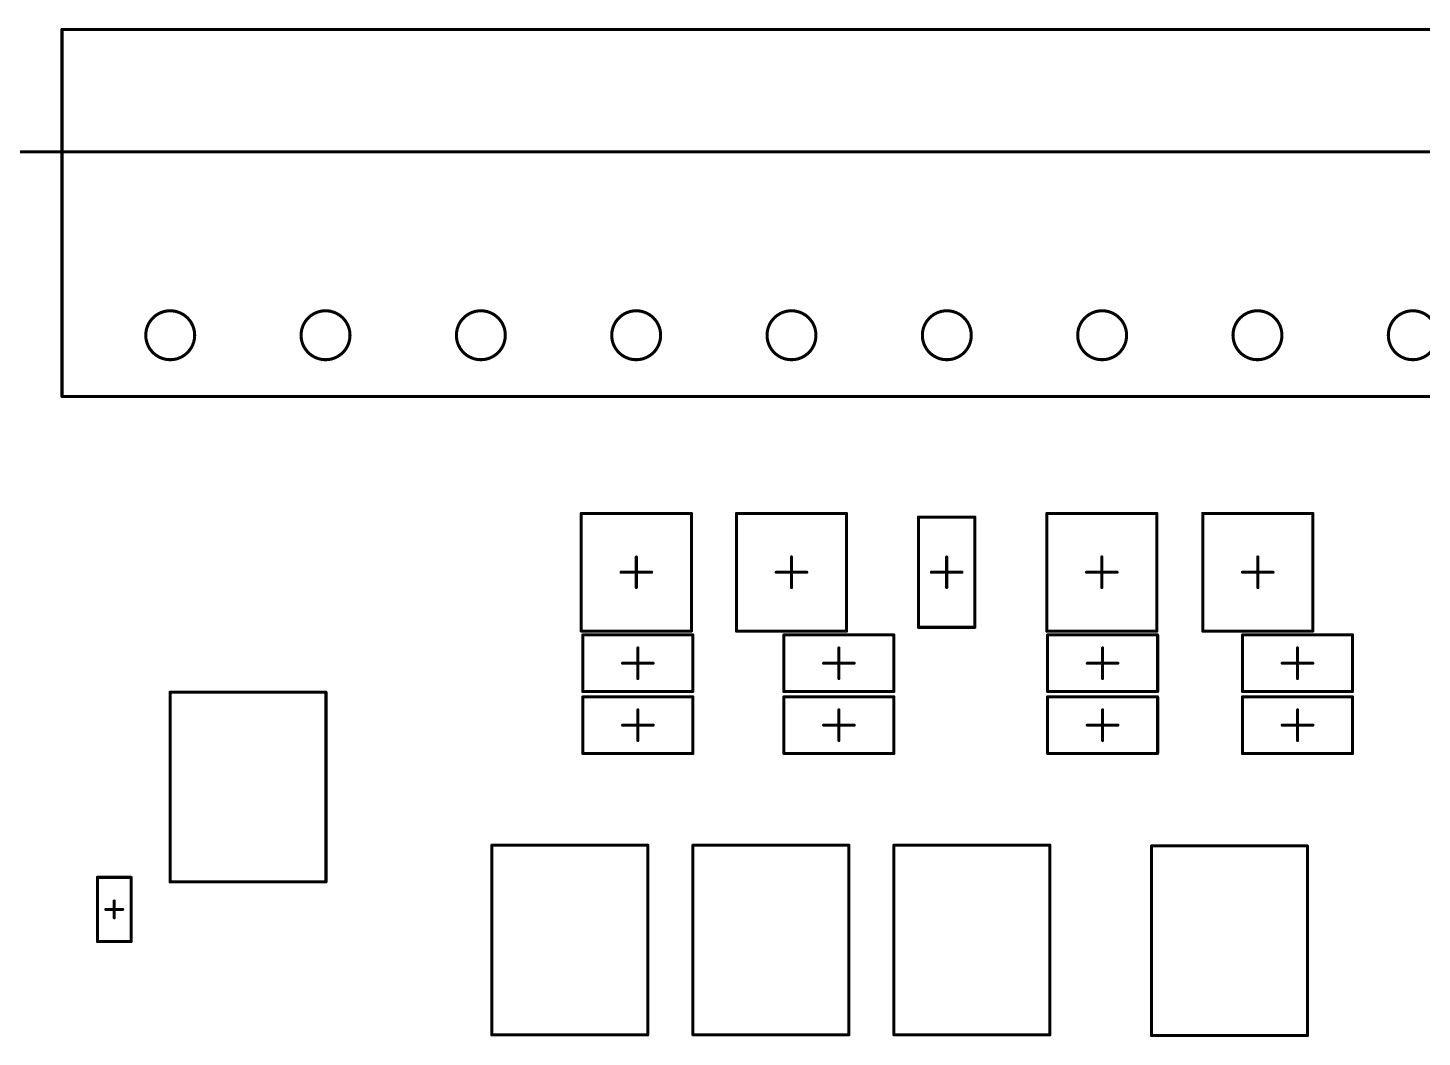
# Model space of a CAD drawing. Header units: millimetres. Extents: x 17 to 252, y 25 to 107.
# Drawn here: x 76.52 to 122.12, y 74.05 to 107.05 of the extents above; entities that cross this region are included whole.
import ezdxf

# ---------------------------------------------------------------- set-up
doc = ezdxf.new("R2010")
doc.units = ezdxf.units.MM
doc.layers.add('Mechanical1', color=6, linetype='Continuous')
doc.layers.add('Mechanical15', color=56, linetype='Continuous')

# ---------------------------------------------------------------- blocks, each defined once
blk = doc.blocks.new('AJ61_1010_TAPR_RNS0_78')
at = {"layer": 'Mechanical15', "const_width": 0.1}
for points in [[(49.26, 2), (-3.54, 2)], [(49.26, 2), (49.26, -10)], [(49.26, -10), (-3.54, -10)]]:
    blk.add_lwpolyline(points, dxfattribs=at)
at = {"layer": 'Mechanical15', "const_width": 0.05}
for points in [[(49.235, 2, 1), (49.285, 2, 1)], [(49.235, 2, 1), (49.285, 2, 1)], [(49.235, -10, 1), (49.285, -10, 1)], [(49.235, -10, 1), (49.285, -10, 1)]]:
    blk.add_lwpolyline(points, format="xyb", close=True, dxfattribs=at)
blk = doc.blocks.new('RESC2012X07N_190')
at = {"layer": 'Mechanical15', "const_width": 0.1}
for points in [[(1.8, 0.925), (-1.8, 0.925)], [(-1.8, 0.925), (-1.8, -0.925)], [(1.8, 0.925), (1.8, -0.925)], [(0, 0.5), (0, -0.5)], [(0.5, 0), (-0.5, 0)], [(1.8, -0.925), (-1.8, -0.925)]]:
    blk.add_lwpolyline(points, dxfattribs=at)
at = {"layer": 'Mechanical15', "const_width": 0.05}
for points in [[(-1.825, 0.925, 1), (-1.775, 0.925, 1)], [(-1.825, 0.925, 1), (-1.775, 0.925, 1)], [(1.775, 0.925, 1), (1.825, 0.925, 1)], [(1.775, 0.925, 1), (1.825, 0.925, 1)], [(-0.025, 0.5, 1), (0.025, 0.5, 1)], [(-0.525, 0, 1), (-0.475, 0, 1)], [(0.475, 0, 1), (0.525, 0, 1)], [(-0.025, -0.5, 1), (0.025, -0.5, 1)], [(-1.825, -0.925, 1), (-1.775, -0.925, 1)], [(-1.825, -0.925, 1), (-1.775, -0.925, 1)], [(1.775, -0.925, 1), (1.825, -0.925, 1)], [(1.775, -0.925, 1), (1.825, -0.925, 1)]]:
    blk.add_lwpolyline(points, format="xyb", close=True, dxfattribs=at)
blk = doc.blocks.new('RESC2012X07N_191')
at = {"layer": 'Mechanical15', "const_width": 0.1}
for points in [[(1.8, 0.925), (-1.8, 0.925)], [(-1.8, 0.925), (-1.8, -0.925)], [(1.8, 0.925), (1.8, -0.925)], [(0, 0.5), (0, -0.5)], [(0.5, 0), (-0.5, 0)], [(1.8, -0.925), (-1.8, -0.925)]]:
    blk.add_lwpolyline(points, dxfattribs=at)
at = {"layer": 'Mechanical15', "const_width": 0.05}
for points in [[(-1.825, 0.925, 1), (-1.775, 0.925, 1)], [(-1.825, 0.925, 1), (-1.775, 0.925, 1)], [(1.775, 0.925, 1), (1.825, 0.925, 1)], [(1.775, 0.925, 1), (1.825, 0.925, 1)], [(-0.025, 0.5, 1), (0.025, 0.5, 1)], [(-0.525, 0, 1), (-0.475, 0, 1)], [(0.475, 0, 1), (0.525, 0, 1)], [(-0.025, -0.5, 1), (0.025, -0.5, 1)], [(-1.825, -0.925, 1), (-1.775, -0.925, 1)], [(-1.825, -0.925, 1), (-1.775, -0.925, 1)], [(1.775, -0.925, 1), (1.825, -0.925, 1)], [(1.775, -0.925, 1), (1.825, -0.925, 1)]]:
    blk.add_lwpolyline(points, format="xyb", close=True, dxfattribs=at)
blk = doc.blocks.new('RESC2012X07N_193')
at = {"layer": 'Mechanical15', "const_width": 0.1}
for points in [[(1.8, 0.925), (-1.8, 0.925)], [(-1.8, 0.925), (-1.8, -0.925)], [(1.8, 0.925), (1.8, -0.925)], [(0, 0.5), (0, -0.5)], [(0.5, 0), (-0.5, 0)], [(1.8, -0.925), (-1.8, -0.925)]]:
    blk.add_lwpolyline(points, dxfattribs=at)
at = {"layer": 'Mechanical15', "const_width": 0.05}
for points in [[(-1.825, 0.925, 1), (-1.775, 0.925, 1)], [(-1.825, 0.925, 1), (-1.775, 0.925, 1)], [(1.775, 0.925, 1), (1.825, 0.925, 1)], [(1.775, 0.925, 1), (1.825, 0.925, 1)], [(-0.025, 0.5, 1), (0.025, 0.5, 1)], [(-0.525, 0, 1), (-0.475, 0, 1)], [(0.475, 0, 1), (0.525, 0, 1)], [(-0.025, -0.5, 1), (0.025, -0.5, 1)], [(-1.825, -0.925, 1), (-1.775, -0.925, 1)], [(-1.825, -0.925, 1), (-1.775, -0.925, 1)], [(1.775, -0.925, 1), (1.825, -0.925, 1)], [(1.775, -0.925, 1), (1.825, -0.925, 1)]]:
    blk.add_lwpolyline(points, format="xyb", close=True, dxfattribs=at)
blk = doc.blocks.new('RESC2012X07N_194')
at = {"layer": 'Mechanical15', "const_width": 0.1}
for points in [[(1.8, 0.925), (-1.8, 0.925)], [(-1.8, 0.925), (-1.8, -0.925)], [(1.8, 0.925), (1.8, -0.925)], [(0, 0.5), (0, -0.5)], [(0.5, 0), (-0.5, 0)], [(1.8, -0.925), (-1.8, -0.925)]]:
    blk.add_lwpolyline(points, dxfattribs=at)
at = {"layer": 'Mechanical15', "const_width": 0.05}
for points in [[(-1.825, 0.925, 1), (-1.775, 0.925, 1)], [(-1.825, 0.925, 1), (-1.775, 0.925, 1)], [(1.775, 0.925, 1), (1.825, 0.925, 1)], [(1.775, 0.925, 1), (1.825, 0.925, 1)], [(-0.025, 0.5, 1), (0.025, 0.5, 1)], [(-0.525, 0, 1), (-0.475, 0, 1)], [(0.475, 0, 1), (0.525, 0, 1)], [(-0.025, -0.5, 1), (0.025, -0.5, 1)], [(-1.825, -0.925, 1), (-1.775, -0.925, 1)], [(-1.825, -0.925, 1), (-1.775, -0.925, 1)], [(1.775, -0.925, 1), (1.825, -0.925, 1)], [(1.775, -0.925, 1), (1.825, -0.925, 1)]]:
    blk.add_lwpolyline(points, format="xyb", close=True, dxfattribs=at)
blk = doc.blocks.new('RESC2012X07N_195')
at = {"layer": 'Mechanical15', "const_width": 0.1}
for points in [[(1.8, 0.925), (-1.8, 0.925)], [(-1.8, -0.925), (-1.8, 0.925)], [(1.8, -0.925), (1.8, 0.925)], [(0, -0.5), (0, 0.5)], [(0.5, 0), (-0.5, 0)], [(1.8, -0.925), (-1.8, -0.925)]]:
    blk.add_lwpolyline(points, dxfattribs=at)
at = {"layer": 'Mechanical15', "const_width": 0.05}
for points in [[(-1.825, 0.925, 1), (-1.775, 0.925, 1)], [(-1.825, 0.925, 1), (-1.775, 0.925, 1)], [(1.775, 0.925, 1), (1.825, 0.925, 1)], [(1.775, 0.925, 1), (1.825, 0.925, 1)], [(-0.025, 0.5, 1), (0.025, 0.5, 1)], [(-0.525, 0, 1), (-0.475, 0, 1)], [(0.475, 0, 1), (0.525, 0, 1)], [(-0.025, -0.5, 1), (0.025, -0.5, 1)], [(-1.825, -0.925, 1), (-1.775, -0.925, 1)], [(-1.825, -0.925, 1), (-1.775, -0.925, 1)], [(1.775, -0.925, 1), (1.825, -0.925, 1)], [(1.775, -0.925, 1), (1.825, -0.925, 1)]]:
    blk.add_lwpolyline(points, format="xyb", close=True, dxfattribs=at)
blk = doc.blocks.new('RESC2012X07N_197')
at = {"layer": 'Mechanical15', "const_width": 0.1}
for points in [[(1.8, 0.925), (-1.8, 0.925)], [(-1.8, 0.925), (-1.8, -0.925)], [(1.8, 0.925), (1.8, -0.925)], [(0, 0.5), (0, -0.5)], [(0.5, 0), (-0.5, 0)], [(1.8, -0.925), (-1.8, -0.925)]]:
    blk.add_lwpolyline(points, dxfattribs=at)
at = {"layer": 'Mechanical15', "const_width": 0.05}
for points in [[(-1.825, 0.925, 1), (-1.775, 0.925, 1)], [(-1.825, 0.925, 1), (-1.775, 0.925, 1)], [(1.775, 0.925, 1), (1.825, 0.925, 1)], [(1.775, 0.925, 1), (1.825, 0.925, 1)], [(-0.025, 0.5, 1), (0.025, 0.5, 1)], [(-0.525, 0, 1), (-0.475, 0, 1)], [(0.475, 0, 1), (0.525, 0, 1)], [(-0.025, -0.5, 1), (0.025, -0.5, 1)], [(-1.825, -0.925, 1), (-1.775, -0.925, 1)], [(-1.825, -0.925, 1), (-1.775, -0.925, 1)], [(1.775, -0.925, 1), (1.825, -0.925, 1)], [(1.775, -0.925, 1), (1.825, -0.925, 1)]]:
    blk.add_lwpolyline(points, format="xyb", close=True, dxfattribs=at)
blk = doc.blocks.new('RESC2012X07N_198')
at = {"layer": 'Mechanical15', "const_width": 0.1}
for points in [[(1.8, 0.925), (-1.8, 0.925)], [(-1.8, 0.925), (-1.8, -0.925)], [(1.8, 0.925), (1.8, -0.925)], [(0, 0.5), (0, -0.5)], [(0.5, 0), (-0.5, 0)], [(1.8, -0.925), (-1.8, -0.925)]]:
    blk.add_lwpolyline(points, dxfattribs=at)
at = {"layer": 'Mechanical15', "const_width": 0.05}
for points in [[(-1.825, 0.925, 1), (-1.775, 0.925, 1)], [(-1.825, 0.925, 1), (-1.775, 0.925, 1)], [(1.775, 0.925, 1), (1.825, 0.925, 1)], [(1.775, 0.925, 1), (1.825, 0.925, 1)], [(-0.025, 0.5, 1), (0.025, 0.5, 1)], [(-0.525, 0, 1), (-0.475, 0, 1)], [(0.475, 0, 1), (0.525, 0, 1)], [(-0.025, -0.5, 1), (0.025, -0.5, 1)], [(-1.825, -0.925, 1), (-1.775, -0.925, 1)], [(-1.825, -0.925, 1), (-1.775, -0.925, 1)], [(1.775, -0.925, 1), (1.825, -0.925, 1)], [(1.775, -0.925, 1), (1.825, -0.925, 1)]]:
    blk.add_lwpolyline(points, format="xyb", close=True, dxfattribs=at)
blk = doc.blocks.new('RESC1005X04N_199')
at = {"layer": 'Mechanical15', "const_width": 0.1}
for points in [[(1.05, 0.55), (-1.05, 0.55)], [(-1.05, -0.55), (-1.05, 0.55)], [(1.05, -0.55), (1.05, 0.55)], [(0.275, 0), (-0.275, 0)], [(0, -0.275), (0, 0.275)], [(1.05, -0.55), (-1.05, -0.55)]]:
    blk.add_lwpolyline(points, dxfattribs=at)
at = {"layer": 'Mechanical15', "const_width": 0.05}
for points in [[(-1.075, 0.55, 1), (-1.025, 0.55, 1)], [(-1.075, 0.55, 1), (-1.025, 0.55, 1)], [(1.025, 0.55, 1), (1.075, 0.55, 1)], [(1.025, 0.55, 1), (1.075, 0.55, 1)], [(-0.3, 0, 1), (-0.25, 0, 1)], [(-0.025, 0.275, 1), (0.025, 0.275, 1)], [(0.25, 0, 1), (0.3, 0, 1)], [(-0.025, -0.275, 1), (0.025, -0.275, 1)], [(-1.075, -0.55, 1), (-1.025, -0.55, 1)], [(-1.075, -0.55, 1), (-1.025, -0.55, 1)], [(1.025, -0.55, 1), (1.075, -0.55, 1)], [(1.025, -0.55, 1), (1.075, -0.55, 1)]]:
    blk.add_lwpolyline(points, format="xyb", close=True, dxfattribs=at)
blk = doc.blocks.new('RESC2012X07N_201')
at = {"layer": 'Mechanical15', "const_width": 0.1}
for points in [[(1.8, 0.925), (-1.8, 0.925)], [(-1.8, 0.925), (-1.8, -0.925)], [(1.8, 0.925), (1.8, -0.925)], [(0, 0.5), (0, -0.5)], [(0.5, 0), (-0.5, 0)], [(1.8, -0.925), (-1.8, -0.925)]]:
    blk.add_lwpolyline(points, dxfattribs=at)
at = {"layer": 'Mechanical15', "const_width": 0.05}
for points in [[(-1.825, 0.925, 1), (-1.775, 0.925, 1)], [(-1.825, 0.925, 1), (-1.775, 0.925, 1)], [(1.775, 0.925, 1), (1.825, 0.925, 1)], [(1.775, 0.925, 1), (1.825, 0.925, 1)], [(-0.025, 0.5, 1), (0.025, 0.5, 1)], [(-0.525, 0, 1), (-0.475, 0, 1)], [(0.475, 0, 1), (0.525, 0, 1)], [(-0.025, -0.5, 1), (0.025, -0.5, 1)], [(-1.825, -0.925, 1), (-1.775, -0.925, 1)], [(-1.825, -0.925, 1), (-1.775, -0.925, 1)], [(1.775, -0.925, 1), (1.825, -0.925, 1)], [(1.775, -0.925, 1), (1.825, -0.925, 1)]]:
    blk.add_lwpolyline(points, format="xyb", close=True, dxfattribs=at)
blk = doc.blocks.new('RESC2012X07N_202')
at = {"layer": 'Mechanical15', "const_width": 0.1}
for points in [[(1.8, 0.925), (-1.8, 0.925)], [(-1.8, 0.925), (-1.8, -0.925)], [(1.8, 0.925), (1.8, -0.925)], [(0, 0.5), (0, -0.5)], [(0.5, 0), (-0.5, 0)], [(1.8, -0.925), (-1.8, -0.925)]]:
    blk.add_lwpolyline(points, dxfattribs=at)
at = {"layer": 'Mechanical15', "const_width": 0.05}
for points in [[(-1.825, 0.925, 1), (-1.775, 0.925, 1)], [(-1.825, 0.925, 1), (-1.775, 0.925, 1)], [(1.775, 0.925, 1), (1.825, 0.925, 1)], [(1.775, 0.925, 1), (1.825, 0.925, 1)], [(-0.025, 0.5, 1), (0.025, 0.5, 1)], [(-0.525, 0, 1), (-0.475, 0, 1)], [(0.475, 0, 1), (0.525, 0, 1)], [(-0.025, -0.5, 1), (0.025, -0.5, 1)], [(-1.825, -0.925, 1), (-1.775, -0.925, 1)], [(-1.825, -0.925, 1), (-1.775, -0.925, 1)], [(1.775, -0.925, 1), (1.825, -0.925, 1)], [(1.775, -0.925, 1), (1.825, -0.925, 1)]]:
    blk.add_lwpolyline(points, format="xyb", close=True, dxfattribs=at)
blk = doc.blocks.new('SOT90P247X115_3N_254')
at = {"layer": 'Mechanical15', "const_width": 0.1}
for points in [[(-1.925, 1.8), (1.925, 1.8)], [(-1.925, 1.8), (-1.925, -1.8)], [(1.925, 1.8), (1.925, -1.8)], [(0, 0.5), (0, -0.5)], [(-0.5, 0), (0.5, 0)], [(-1.925, -1.8), (1.925, -1.8)]]:
    blk.add_lwpolyline(points, dxfattribs=at)
at = {"layer": 'Mechanical15', "const_width": 0.05}
for points in [[(-1.95, 1.8, 1), (-1.9, 1.8, 1)], [(-1.95, 1.8, 1), (-1.9, 1.8, 1)], [(1.9, 1.8, 1), (1.95, 1.8, 1)], [(1.9, 1.8, 1), (1.95, 1.8, 1)], [(-0.025, 0.5, 1), (0.025, 0.5, 1)], [(-0.525, 0, 1), (-0.475, 0, 1)], [(0.475, 0, 1), (0.525, 0, 1)], [(-0.025, -0.5, 1), (0.025, -0.5, 1)], [(-1.95, -1.8, 1), (-1.9, -1.8, 1)], [(-1.95, -1.8, 1), (-1.9, -1.8, 1)], [(1.9, -1.8, 1), (1.95, -1.8, 1)], [(1.9, -1.8, 1), (1.95, -1.8, 1)]]:
    blk.add_lwpolyline(points, format="xyb", close=True, dxfattribs=at)
blk = doc.blocks.new('SOT90P247X115_3N_255')
at = {"layer": 'Mechanical15', "const_width": 0.1}
for points in [[(-1.925, 1.8), (1.925, 1.8)], [(-1.925, 1.8), (-1.925, -1.8)], [(1.925, 1.8), (1.925, -1.8)], [(0, 0.5), (0, -0.5)], [(-0.5, 0), (0.5, 0)], [(-1.925, -1.8), (1.925, -1.8)]]:
    blk.add_lwpolyline(points, dxfattribs=at)
at = {"layer": 'Mechanical15', "const_width": 0.05}
for points in [[(-1.95, 1.8, 1), (-1.9, 1.8, 1)], [(-1.95, 1.8, 1), (-1.9, 1.8, 1)], [(1.9, 1.8, 1), (1.95, 1.8, 1)], [(1.9, 1.8, 1), (1.95, 1.8, 1)], [(-0.025, 0.5, 1), (0.025, 0.5, 1)], [(-0.525, 0, 1), (-0.475, 0, 1)], [(0.475, 0, 1), (0.525, 0, 1)], [(-0.025, -0.5, 1), (0.025, -0.5, 1)], [(-1.95, -1.8, 1), (-1.9, -1.8, 1)], [(-1.95, -1.8, 1), (-1.9, -1.8, 1)], [(1.9, -1.8, 1), (1.95, -1.8, 1)], [(1.9, -1.8, 1), (1.95, -1.8, 1)]]:
    blk.add_lwpolyline(points, format="xyb", close=True, dxfattribs=at)
blk = doc.blocks.new('SOT90P247X115_3N_256')
at = {"layer": 'Mechanical15', "const_width": 0.1}
for points in [[(-1.925, 1.8), (1.925, 1.8)], [(-1.925, 1.8), (-1.925, -1.8)], [(1.925, 1.8), (1.925, -1.8)], [(0, 0.5), (0, -0.5)], [(-0.5, 0), (0.5, 0)], [(-1.925, -1.8), (1.925, -1.8)]]:
    blk.add_lwpolyline(points, dxfattribs=at)
at = {"layer": 'Mechanical15', "const_width": 0.05}
for points in [[(-1.95, 1.8, 1), (-1.9, 1.8, 1)], [(-1.95, 1.8, 1), (-1.9, 1.8, 1)], [(1.9, 1.8, 1), (1.95, 1.8, 1)], [(1.9, 1.8, 1), (1.95, 1.8, 1)], [(-0.025, 0.5, 1), (0.025, 0.5, 1)], [(-0.525, 0, 1), (-0.475, 0, 1)], [(0.475, 0, 1), (0.525, 0, 1)], [(-0.025, -0.5, 1), (0.025, -0.5, 1)], [(-1.95, -1.8, 1), (-1.9, -1.8, 1)], [(-1.95, -1.8, 1), (-1.9, -1.8, 1)], [(1.9, -1.8, 1), (1.95, -1.8, 1)], [(1.9, -1.8, 1), (1.95, -1.8, 1)]]:
    blk.add_lwpolyline(points, format="xyb", close=True, dxfattribs=at)
blk = doc.blocks.new('SOT90P247X115_3N_257')
at = {"layer": 'Mechanical15', "const_width": 0.1}
for points in [[(-1.925, 1.8), (1.925, 1.8)], [(-1.925, 1.8), (-1.925, -1.8)], [(1.925, 1.8), (1.925, -1.8)], [(0, 0.5), (0, -0.5)], [(-0.5, 0), (0.5, 0)], [(-1.925, -1.8), (1.925, -1.8)]]:
    blk.add_lwpolyline(points, dxfattribs=at)
at = {"layer": 'Mechanical15', "const_width": 0.05}
for points in [[(-1.95, 1.8, 1), (-1.9, 1.8, 1)], [(-1.95, 1.8, 1), (-1.9, 1.8, 1)], [(1.9, 1.8, 1), (1.95, 1.8, 1)], [(1.9, 1.8, 1), (1.95, 1.8, 1)], [(-0.025, 0.5, 1), (0.025, 0.5, 1)], [(-0.525, 0, 1), (-0.475, 0, 1)], [(0.475, 0, 1), (0.525, 0, 1)], [(-0.025, -0.5, 1), (0.025, -0.5, 1)], [(-1.95, -1.8, 1), (-1.9, -1.8, 1)], [(-1.95, -1.8, 1), (-1.9, -1.8, 1)], [(1.9, -1.8, 1), (1.95, -1.8, 1)], [(1.9, -1.8, 1), (1.95, -1.8, 1)]]:
    blk.add_lwpolyline(points, format="xyb", close=True, dxfattribs=at)

msp = doc.modelspace()

# ---------------------------------------------------------------- linework, layer by layer
at = {"layer": 'Mechanical1', "const_width": 0.1}
msp.add_lwpolyline([(19, 103), (250, 103)], dxfattribs=at)
at = {"layer": 'Mechanical1'}
for points, const_width in [([(81.98, 97, 1), (80.38, 97, 1)], 0.1), ([(87.06, 97, 1), (85.46, 97, 1)], 0.1), ([(92.14, 97, 1), (90.54, 97, 1)], 0.1), ([(97.22, 97, 1), (95.62, 97, 1)], 0.1), ([(102.3, 97, 1), (100.7, 97, 1)], 0.1), ([(107.38, 97, 1), (105.78, 97, 1)], 0.1), ([(112.46, 97, 1), (110.86, 97, 1)], 0.1), ([(117.54, 97, 1), (115.94, 97, 1)], 0.1), ([(122.62, 97, 1), (121.02, 97, 1)], 0.1), ([(80.355, 97, 1), (80.405, 97, 1)], 0.05), ([(81.955, 97, 1), (82.005, 97, 1)], 0.05), ([(85.435, 97, 1), (85.485, 97, 1)], 0.05), ([(87.035, 97, 1), (87.085, 97, 1)], 0.05), ([(90.515, 97, 1), (90.565, 97, 1)], 0.05), ([(92.115, 97, 1), (92.165, 97, 1)], 0.05), ([(95.595, 97, 1), (95.645, 97, 1)], 0.05), ([(97.195, 97, 1), (97.245, 97, 1)], 0.05), ([(100.675, 97, 1), (100.725, 97, 1)], 0.05), ([(102.275, 97, 1), (102.325, 97, 1)], 0.05), ([(105.755, 97, 1), (105.805, 97, 1)], 0.05), ([(107.355, 97, 1), (107.405, 97, 1)], 0.05), ([(110.835, 97, 1), (110.885, 97, 1)], 0.05), ([(112.435, 97, 1), (112.485, 97, 1)], 0.05), ([(115.915, 97, 1), (115.965, 97, 1)], 0.05), ([(117.515, 97, 1), (117.565, 97, 1)], 0.05), ([(120.995, 97, 1), (121.045, 97, 1)], 0.05)]:
    msp.add_lwpolyline(points, format="xyb", close=True, dxfattribs=dict(at, const_width=const_width))
at = {"layer": 'Mechanical15', "const_width": 0.1}
for points in [[(81.175, 79.125), (81.175, 85.325)], [(81.175, 85.325), (86.275, 85.325)], [(86.275, 79.125), (86.275, 85.325)], [(91.7, 74.125), (91.7, 80.325)], [(91.7, 80.325), (96.8, 80.325)], [(96.8, 74.125), (96.8, 80.325)], [(98.275, 74.125), (98.275, 80.325)], [(98.275, 80.325), (103.375, 80.325)], [(103.375, 74.125), (103.375, 80.325)], [(104.85, 74.125), (104.85, 80.325)], [(104.85, 80.325), (109.95, 80.325)], [(109.95, 74.125), (109.95, 80.325)], [(113.275, 74.1), (113.275, 80.3)], [(113.275, 80.3), (118.375, 80.3)], [(118.375, 74.1), (118.375, 80.3)], [(81.175, 79.125), (86.275, 79.125)], [(91.7, 74.125), (96.8, 74.125)], [(98.275, 74.125), (103.375, 74.125)], [(104.85, 74.125), (109.95, 74.125)], [(113.275, 74.1), (118.375, 74.1)]]:
    msp.add_lwpolyline(points, dxfattribs=at)
at = {"layer": 'Mechanical15', "const_width": 0.05}
for points in [[(81.15, 85.325, 1), (81.2, 85.325, 1)], [(81.15, 85.325, 1), (81.2, 85.325, 1)], [(86.25, 85.325, 1), (86.3, 85.325, 1)], [(86.25, 85.325, 1), (86.3, 85.325, 1)], [(91.675, 80.325, 1), (91.725, 80.325, 1)], [(91.675, 80.325, 1), (91.725, 80.325, 1)], [(96.775, 80.325, 1), (96.825, 80.325, 1)], [(96.775, 80.325, 1), (96.825, 80.325, 1)], [(98.25, 80.325, 1), (98.3, 80.325, 1)], [(98.25, 80.325, 1), (98.3, 80.325, 1)], [(103.35, 80.325, 1), (103.4, 80.325, 1)], [(103.35, 80.325, 1), (103.4, 80.325, 1)], [(104.825, 80.325, 1), (104.875, 80.325, 1)], [(104.825, 80.325, 1), (104.875, 80.325, 1)], [(109.925, 80.325, 1), (109.975, 80.325, 1)], [(109.925, 80.325, 1), (109.975, 80.325, 1)], [(113.25, 80.3, 1), (113.3, 80.3, 1)], [(113.25, 80.3, 1), (113.3, 80.3, 1)], [(118.35, 80.3, 1), (118.4, 80.3, 1)], [(118.35, 80.3, 1), (118.4, 80.3, 1)], [(81.15, 79.125, 1), (81.2, 79.125, 1)], [(81.15, 79.125, 1), (81.2, 79.125, 1)], [(86.25, 79.125, 1), (86.3, 79.125, 1)], [(86.25, 79.125, 1), (86.3, 79.125, 1)], [(91.675, 74.125, 1), (91.725, 74.125, 1)], [(91.675, 74.125, 1), (91.725, 74.125, 1)], [(96.775, 74.125, 1), (96.825, 74.125, 1)], [(96.775, 74.125, 1), (96.825, 74.125, 1)], [(98.25, 74.125, 1), (98.3, 74.125, 1)], [(98.25, 74.125, 1), (98.3, 74.125, 1)], [(103.35, 74.125, 1), (103.4, 74.125, 1)], [(103.35, 74.125, 1), (103.4, 74.125, 1)], [(104.825, 74.125, 1), (104.875, 74.125, 1)], [(104.825, 74.125, 1), (104.875, 74.125, 1)], [(109.925, 74.125, 1), (109.975, 74.125, 1)], [(109.925, 74.125, 1), (109.975, 74.125, 1)], [(113.25, 74.1, 1), (113.3, 74.1, 1)], [(113.25, 74.1, 1), (113.3, 74.1, 1)], [(118.35, 74.1, 1), (118.4, 74.1, 1)], [(118.35, 74.1, 1), (118.4, 74.1, 1)]]:
    msp.add_lwpolyline(points, format="xyb", close=True, dxfattribs=at)

# ---------------------------------------------------------------- block references
for name, p, rotation in [('AJ61_1010_TAPR_RNS0_78', (126.9, 97), 180), ('SOT90P247X115_3N_254', (96.425, 89.25), 270), ('SOT90P247X115_3N_257', (101.5, 89.25), 270), ('SOT90P247X115_3N_256', (111.65, 89.25), 270), ('SOT90P247X115_3N_255', (116.75, 89.25), 270), ('RESC2012X07N_195', (106.575, 89.25), 90), ('RESC2012X07N_191', (96.475, 86.275), 180), ('RESC2012X07N_202', (103.05, 86.275), 180), ('RESC2012X07N_198', (111.675, 86.275), 180), ('RESC2012X07N_194', (118.05, 86.275), 180), ('RESC2012X07N_190', (96.475, 84.25), 180), ('RESC2012X07N_201', (103.05, 84.25), 180), ('RESC2012X07N_197', (111.675, 84.25), 180), ('RESC2012X07N_193', (118.05, 84.25), 180), ('RESC1005X04N_199', (79.35, 78.225), 90)]:
    msp.add_blockref(name, p, dxfattribs=dict(rotation=rotation))

doc.saveas('drawing.dxf')
